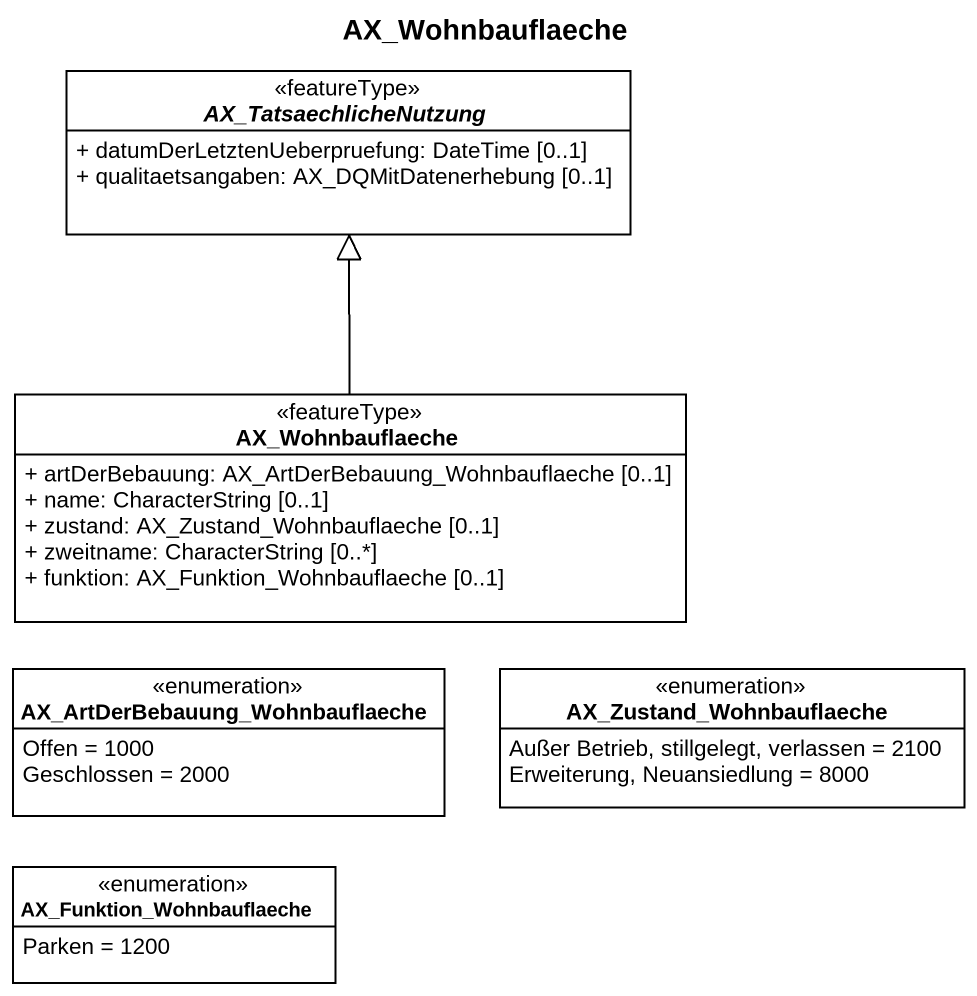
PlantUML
@startuml
title AX_Wohnbauflaeche
hide circle
hide empty members
skinparam classAttributeIconSize 0
abstract class AX_TatsaechlicheNutzung <<featureType>> {
  + datumDerLetztenUeberpruefung: DateTime [0..1]
  + qualitaetsangaben: AX_DQMitDatenerhebung [0..1]
}
class AX_Wohnbauflaeche <<featureType>> {
  + artDerBebauung: AX_ArtDerBebauung_Wohnbauflaeche [0..1]
  + name: CharacterString [0..1]
  + zustand: AX_Zustand_Wohnbauflaeche [0..1]
  + zweitname: CharacterString [0..*]
  + funktion: AX_Funktion_Wohnbauflaeche [0..1]
}
enum "AX_ArtDerBebauung_Wohnbauflaeche" as AX_ArtDerBebauung {
  Offen = 1000
  Geschlossen = 2000
}
enum AX_Zustand_Wohnbauflaeche {
  Außer Betrieb, stillgelegt, verlassen = 2100
  Erweiterung, Neuansiedlung = 8000
}
enum AX_Funktion_Wohnbauflaeche {
  Parken = 1200
}
AX_Wohnbauflaeche -up-|> AX_TatsaechlicheNutzung
@enduml
